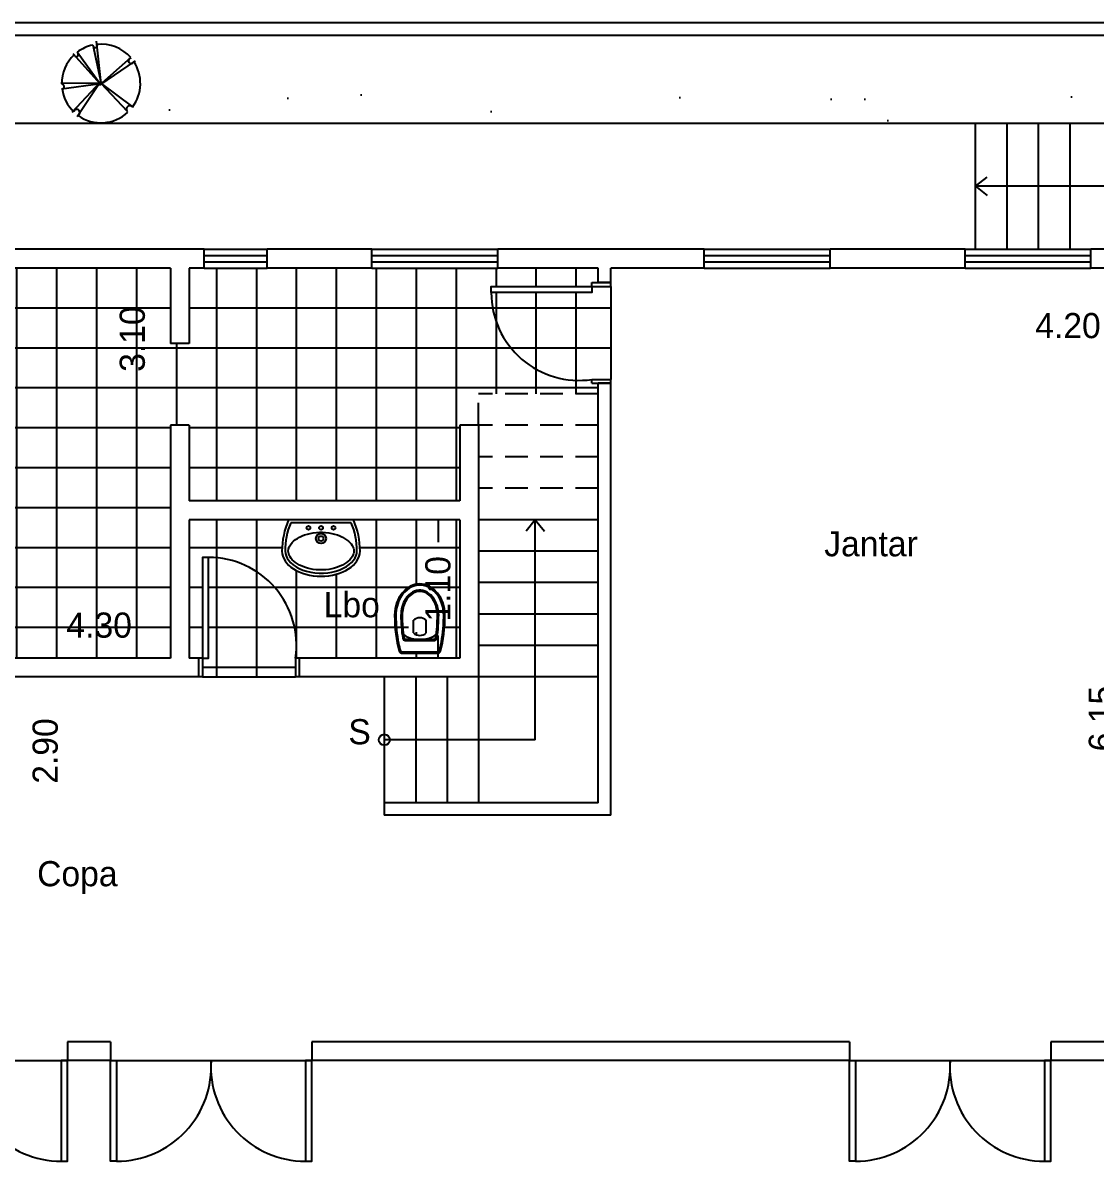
# Model space of a CAD drawing. Extents: x 2 to 41.9, y 0.3 to 42.9.
# Drawn here: x 10.93 to 19.46, y 12.71 to 21.76 of the extents above; entities that cross this region are included whole.
import ezdxf

# ---------------------------------------------------------------- set-up
doc = ezdxf.new("R2010")
doc.units = 0
doc.header["$MEASUREMENT"] = 0
doc.linetypes.add('ACAD_ISO02W100', pattern=[15, 12, -3])
doc.layers.get('0').update_dxf_attribs({"linetype": 'CONTINUOUS'})
doc.layers.get('DEFPOINTS').update_dxf_attribs({"linetype": 'CONTINUOUS'})
for name, color, linetype in [('ARV', 3, 'CONTINUOUS'), ('BLOCO', 5, 'CONTINUOUS'), ('BLOCOS', 5, 'CONTINUOUS'), ('CINZA', 8, 'CONTINUOUS'), ('HACHURA', 1, 'CONTINUOUS'), ('JARDIM', 3, 'CONTINUOUS'), ('PAREDE', 7, 'CONTINUOUS'), ('PONTILHADO', 8, 'ACAD_ISO02W100')]:
    doc.layers.add(name, color=color, linetype=linetype)
doc.styles.add('PADRÃO', font='', dxfattribs={"height": 0.2})
doc.styles.get('PADRÃO').set_extended_font_data('AvantGarde Bk BT')
doc.dimstyles.new('PADRÃOS', dxfattribs={"dimtxt": 0.15, "dimasz": 0.1, "dimexe": 1.25, "dimexo": 0.625, "dimgap": 0.1, "dimtad": 0, "dimjust": 1, "dimzin": 1, "dimdsep": 46, "dimtxsty": 'PADRÃO', "dimcen": 2.5, "dimse1": 1, "dimse2": 1, "dimsd1": 1, "dimsd2": 1, "dimclrt": 1, "dimadec": 0, "dimazin": 0, "dimtfac": 1, "dimtdec": 4, "dimtmove": 0, "dimatfit": 3, "dimfxl": 1, "dimtolj": 1, "dimtzin": 0, "dimarcsym": 0})

# ---------------------------------------------------------------- blocks, each defined once
blk = doc.blocks.new('SETA')
at = {"layer": 'PAREDE', "ltscale": 0.015}
for q in [(-0.07329951123824685, -0.09103539160554419), (0.07329951123824685, -0.09103539160554419)]:
    blk.add_line((0, 0), q, dxfattribs=at)
blk = doc.blocks.new('BOLA')
at = {"layer": 'PAREDE', "ltscale": 0.015}
blk.add_circle((0, 0), 0.04372254359887506, dxfattribs=at)
blk = doc.blocks.new('P80D15')
at = {"layer": 'BLOCO', "ltscale": 0.015}
for p, q in [((0, 0.1500000000000057), (0, 0)), ((0, 0.1500000000000341), (0.03000000000000114, 0.1500000000000341)), ((0.03000000000000114, 0.1500000000000057), (0.03000000000000114, 0)), ((0.7700000000000102, 0.1500000000000057), (0.7700000000000102, 0)), ((0.7700000000000102, 0.1500000000000057), (0.8000000000000114, 0.1500000000000057)), ((0.8000000000000114, 0.1500000000000057), (0.8000000000000114, 0)), ((0, 2.842170943040401e-14), (0.03000000000000114, 0)), ((0.7699999999999818, 0), (0.8000000000000114, 0))]:
    blk.add_line(p, q, dxfattribs=at)
at = {"layer": 'BLOCO'}
blk.add_lwpolyline([(0.7700000000000102, 0.1500000000000057), (0.7199999999999989, 0.1500000000000057), (0.7199999999999989, 0.950000000000017), (0.7700000000000102, 0.950000000000017)], close=True, dxfattribs=at)
at = {"layer": 'BLOCO', "ltscale": 0.015}
blk.add_arc((0.7199999999999989, 0.2524375000000134), 0.6975625000000036, 89.99999999999959, 188.444460412286, dxfattribs=at)
blk = doc.blocks.new('P80E15')
at = {"layer": 'BLOCO', "ltscale": 0.015}
for p, q in [((0.03000000000000114, 0.1500000000000057), (0, 0.1500000000000057)), ((0, 0.1500000000000057), (0, 0)), ((0.03000000000000114, 0.1500000000000057), (0.03000000000000114, 0)), ((0.8000000000000114, 0.1500000000000341), (0.7700000000000102, 0.1500000000000341)), ((0.7700000000000102, 0.1500000000000057), (0.7700000000000102, 0)), ((0.8000000000000114, 0.1500000000000057), (0.8000000000000114, 0)), ((0.03000000000000114, 2.842170943040401e-14), (0, 0)), ((0.8000000000000114, 2.842170943040401e-14), (0.7700000000000102, 5.684341886080801e-14))]:
    blk.add_line(p, q, dxfattribs=at)
at = {"layer": 'BLOCO'}
blk.add_lwpolyline([(0.03000000000000114, 0.1500000000000057), (0.0800000000000125, 0.1500000000000057), (0.0800000000000125, 0.950000000000017), (0.03000000000000114, 0.950000000000017)], close=True, dxfattribs=at)
at = {"layer": 'BLOCO', "ltscale": 0.015}
blk.add_arc((0.0800000000000125, 0.2524375000000134), 0.6975625000000036, 351.555539587714, 90.00000000000041, dxfattribs=at)
blk = doc.blocks.new('VASOSAN')
at = {"layer": 'BLOCOS'}
for p, q in [((-0.04999870165021036, 0.1999637913173729), (-0.04999870165021036, 0.300036208682684)), ((0.05000129834978395, 0.2000000000000171), (0.05000129834978395, 0.3000000000000398)), ((-0.1156907586723577, 0.1400000000000148), (0.1156608751354042, 0.1400000000000148)), ((-0.1156899891503542, 0.1500000000000057), (0.1156563640565906, 0.1500000000000057)), ((-0.1449592708755176, 0.04000000000002046), (0.1449618675667352, 0.04000000000002046)), ((-0.144958964094414, 0.05000000000001137), (0.144958964094414, 0.05000000000001137))]:
    blk.add_line(p, q, dxfattribs=at)
for centre, radius, start, end in [((-1.681254687468936e-05, 0.2500000000000284), 0.07072348561596478, 44.98962509969003, 134.9688828081831), ((-1.681254687468936e-05, 0.2500000000000284), 0.07072348561596478, 225.0311171918169, 315.01037490031), ((-0.1156907586724003, 0.1599999999999966), 0.02, 189.3867869031125, 270.0000000001221), ((-0.1156899891503826, 0.1599999999999113), 0.01, 189.3843767903272, 270.0000000002443), ((0.1156563640566048, 0.1599999999999397), 0.01, 269.9999999999185, 350.5758748885445), ((0.1156608751354185, 0.1600000000000534), 0.02, 269.9999999999593, 350.5771305827586), ((-0.1449592708755176, 0.06000000000784667), 0.02, 195.5363314444965, 269.9999999879495), ((-0.1449589640944282, 0.0600000000000307), 0.01, 195.5346797106506, 270), ((0.1449589640941156, 0.06000000000059913), 0.01, 270.0000000017912, 344.483103753554), ((0.1449618675666784, 0.06000000000008754), 0.02, 270.0000000001221, 344.463668535786)]:
    blk.add_arc(centre, radius, start, end, dxfattribs=at)
for centre, major_axis, ratio, start_param, end_param in [((1.298349786793551e-06, 0.3400000000000034), (0, 0.25), 0.8000000000000114, 4.71238898038469, 7.853981633974483), ((1.298349786793551e-06, 0.3400000000000034), (0, 0.5), 0.4000000000000057, 1.570796326794897, 2.178171401941273), ((1.298349786793551e-06, 0.3400000000000034), (0, 0.5), 0.4000000000000057, 4.10501390519934, 4.71238898038469), ((3.162615456631102e-06, 0.2000000000000171), (-0.1315416254084454, 0), 0.380107846735427, 0, 3.141592653589793)]:
    blk.add_ellipse(centre, major_axis=major_axis, ratio=ratio, start_param=start_param, end_param=end_param, dxfattribs=at)
for points, knots in [([(0.1900012983497845, 0.3400000000000034), (0.1900012983497845, 0.3848761319792686), (0.1797393390216371, 0.4296688513161939), (0.1275724019719462, 0.5345347987748141), (0.06728061332151469, 0.5774883381547511), (-0.05557463358574921, 0.5822833263597715), (-0.1176873313140447, 0.5442092108278018), (-0.1772271428546759, 0.4396819034496957), (-0.1899987016502109, 0.3899119131999385), (-0.1899987016502109, 0.3400000000000034)], [4.71238898038469, 4.71238898038469, 4.71238898038469, 4.71238898038469, 5.268704666077937, 5.268704666077937, 6.251971787216637, 6.251971787216637, 7.235238908355337, 7.235238908355337, 7.853981633974483, 7.853981633974483, 7.853981633974483, 7.853981633974483]), ([(0.1500012983497925, 0.3400000000000034), (0.1500012983497925, 0.3788440209133057), (0.1410350669412708, 0.4175642631073231), (0.09785548235792874, 0.5046356523495774), (0.05186252916044509, 0.5365242863162791), (-0.035906470330346, 0.5428969122828846), (-0.08268716521656927, 0.5186239494114204), (-0.136675398657502, 0.4336095243094746), (-0.1499987016502189, 0.3869668551708401), (-0.1499987016502189, 0.3400000000000034)], [4.71238898038469, 4.71238898038469, 4.71238898038469, 4.71238898038469, 5.267303564860582, 5.267303564860582, 6.225165062483076, 6.225165062483076, 7.18302656010557, 7.18302656010557, 7.853981633974483, 7.853981633974483, 7.853981633974483, 7.853981633974483]), ([(0.1400012983497874, 0.3400000000000034), (0.1400012983497874, 0.3772837390730786), (0.1313244408788421, 0.4146147677288923), (0.08614040026922964, 0.5057958350239744), (0.03502463044166859, 0.5349710805647021), (-0.04931088296146413, 0.5246485128546965), (-0.08846614740087944, 0.4978919085569657), (-0.1301770436703151, 0.4186244413023701), (-0.139998701650228, 0.3793231752999873), (-0.139998701650228, 0.3400000000000034)], [4.71238898038469, 4.71238898038469, 4.71238898038469, 4.71238898038469, 5.266984672173268, 5.266984672173268, 6.376176055750425, 6.376176055750425, 7.268653195712185, 7.268653195712185, 7.853981633974483, 7.853981633974483, 7.853981633974483, 7.853981633974483]), ([(-0.1899987016502109, 0.3400000000000034), (-0.1899987016502109, 0.2628456380244302), (-0.1826597402104682, 0.1857481592563204), (-0.1646350625580055, 0.0962993025843275), (-0.1598779088782436, 0.07633152029333701), (-0.1545936493339752, 0.05732178411361133)], [1.570796326794897, 1.570796326794897, 1.570796326794897, 1.570796326794897, 2.037455774227855, 2.037455774227855, 2.178171373096618, 2.178171373096618, 2.178171373096618, 2.178171373096618]), ([(0.1255213970934932, 0.158362586435743), (0.1304959230626253, 0.1883329397418549), (0.1342856674288981, 0.2197754344096836), (0.1388984311594896, 0.280892952358073), (0.1400012983497874, 0.3104504303007616), (0.1400012983497874, 0.3400000000000034)], [4.319424209334854, 4.319424209334854, 4.319424209334854, 4.319424209334854, 4.526146784234752, 4.526146784234752, 4.71238898038469, 4.71238898038469, 4.71238898038469, 4.71238898038469]), ([(0.1353910129756457, 0.1567256052765629), (0.1406375926198677, 0.1883393074453181), (0.1445703338030171, 0.2215366219332111), (0.1489940345178695, 0.2833246268364178), (0.1500012983497925, 0.3116621455754114), (0.1500012983497925, 0.3400000000000034)], [4.319414935773391, 4.319414935773391, 4.319414935773391, 4.319414935773391, 4.53527739023095, 4.53527739023095, 4.71238898038469, 4.71238898038469, 4.71238898038469, 4.71238898038469]), ([(0.1545944801337669, 0.0573247746568768), (0.1714080019636555, 0.1178830224408784), (0.1827947395838834, 0.188231392050767), (0.1891612343353728, 0.2873542333339003), (0.1900012983497845, 0.3136769834079587), (0.1900012983497845, 0.3400000000000034)], [4.105016649121983, 4.105016649121983, 4.105016649121983, 4.105016649121983, 4.553177186481221, 4.553177186481221, 4.71238898038469, 4.71238898038469, 4.71238898038469, 4.71238898038469])]:
    blk.add_open_spline(points, degree=3, knots=knots, dxfattribs=at)
for points in [[(-0.1499987016502189, 0.3400000000000034), (-0.1499987016502189, 0.2771333061211863), (-0.1449377691834997, 0.2142947379843179), (-0.1354229546785177, 0.1567380311504962)], [(-0.1399987016502138, 0.3400000000000034), (-0.1399987016502138, 0.2776703725988909), (-0.1349701841103865, 0.2153313553609451), (-0.1255561557510418, 0.1583694305881238)]]:
    blk.add_open_spline(points, degree=3, dxfattribs=at)
blk = doc.blocks.new('LAVAT')
at = {"layer": 'BLOCOS'}
for p, q in [((-0.2573623180961135, 0), (0.2573623180960993, 0)), ((-0.2410322495695425, 0.02500000000000568), (0.2410322495695283, 0.02500000000000568))]:
    blk.add_line(p, q, dxfattribs=at)
for centre, radius in [((-2.842170943040401e-14, 0.1500000000000057), 0.04), ((-2.842170943040401e-14, 0.1500000000000057), 0.02), ((-0.09999999999999432, 0.06499999999999773), 0.015), ((0, 0.06499999999999773), 0.015), ((0.09999999999999432, 0.06499999999999773), 0.015)]:
    blk.add_circle(centre, radius, dxfattribs=at)
for centre, radius, start, end in [((0.3099999999999739, 0.25), 0.6200000000000045, 180, 203.779994731564), ((0.3099999999999739, 0.25), 0.5951987399818819, 180.0000000000055, 202.2113997706397), ((-0.3099999999999739, 0.25), 0.5951987399818819, 337.7886002293573, 359.9999999999946), ((-0.3099999999999739, 0.25), 0.6200000000000045, 336.2200052684331, 7.016477563892661e-15)]:
    blk.add_arc(centre, radius, start, end, dxfattribs=at)
blk.add_ellipse((-2.842170943040401e-14, 0.25), major_axis=(0.3100000000000023, 0), ratio=0.645161290322576, start_param=0, end_param=3.141592653589793, dxfattribs=at)
for points, knots in [([(0.2849999999999824, 0.2500000000000284), (0.2849999999999682, 0.300317964642403), (0.2452497040517159, 0.3541887687748044), (0.1008916727811169, 0.4227595909021034), (3.167234224576987e-05, 0.4339558931305021), (-0.1743068501371283, 0.3989778962069579), (-0.2442601782461509, 0.3532994974840165), (-0.2803506487652356, 0.2860131679577762), (-0.2851229441039038, 0.2679846562883483), (-0.285198739981908, 0.2499999999999716)], [0, 0, 0, 0, 0.9361481793933827, 0.9361481793933827, 1.872296358786765, 1.872296358786765, 2.808444538180148, 2.808444538180148, 3.13938546545754, 3.13938546545754, 3.13938546545754, 3.13938546545754]), ([(0.2599999999999625, 0.2500000000000284), (0.2599999999999625, 0.2784978981889878), (0.242078010852012, 0.3126567214920613), (0.1643569005752425, 0.3704649949829673), (0.1030052039381815, 0.3920693254798095), (-0.02877373062847255, 0.4037223597623836), (-0.0976825814684048, 0.3936467971219031), (-0.2034406750199054, 0.3477822861136133), (-0.2396263539294523, 0.3143366745038918), (-0.2661732608932681, 0.2526194074667387), (-0.2627272874450739, 0.2240541362115209), (-0.2158391141528142, 0.162032776211305), (-0.168127663237712, 0.1314918993692231), (-0.04805875393354597, 0.09792981637818343), (0.02266607553652022, 0.095757041570522), (0.1477154277714732, 0.1225128520000851), (0.2007272141554637, 0.1503951910720218), (0.2508407150234859, 0.2045307616155014), (0.2599999999999767, 0.2286312563089723), (0.2599999999999625, 0.2500000000000284)], [0, 0, 0, 0, 0.718091798041799, 0.718091798041799, 1.436183596083598, 1.436183596083598, 2.154275394125397, 2.154275394125397, 2.872367192167196, 2.872367192167196, 3.590458990208995, 3.590458990208995, 4.308550788250794, 4.308550788250794, 5.026642586292593, 5.026642586292593, 5.744734384334392, 5.744734384334392, 6.283185307179586, 6.283185307179586, 6.283185307179586, 6.283185307179586])]:
    blk.add_open_spline(points, degree=3, knots=knots, dxfattribs=at)
blk = doc.blocks.new('*D60')
at = {"layer": 'DEFPOINTS', "color": 0, "linetype": 'ByBlock', "ltscale": 0.015}
for p in [(147.7316954484668, 126.3809828202428), (147.7316954484668, 126.1204876549034), (152.0316954484668, 126.1204876549034)]:
    blk.add_point(p, dxfattribs=at)
at = {"color": 1, "linetype": 'ByBlock', "ltscale": 0.015, "insert": (151.4655553385767, 126.3809828202428), "char_height": 0.2, "attachment_point": 5, "style": 'PADRÃO'}
blk.add_mtext('\\A1;4.30', dxfattribs=at)
blk = doc.blocks.new('*D61')
at = {"layer": 'DEFPOINTS', "color": 0, "linetype": 'ByBlock', "ltscale": 0.015}
for p in [(152.0316954484668, 129.2204876549034), (151.7302719968864, 126.1204876549034), (152.0316954484668, 126.1204876549034)]:
    blk.add_point(p, dxfattribs=at)
at = {"color": 1, "linetype": 'ByBlock', "ltscale": 0.015, "insert": (151.7302719968864, 128.6557898527056), "char_height": 0.2, "attachment_point": 5, "rotation": 90, "style": 'PADRÃO'}
blk.add_mtext('\\A1;3.10', dxfattribs=at)
blk = doc.blocks.new('*D62')
at = {"color": 0, "linetype": 'ByBlock', "ltscale": 0.015}
for p, q in [((154.1590744443587, 127.2204876549034), (154.1590744443587, 127.041710182376)), ((154.1590744443587, 126.1204876549034), (154.1590744443587, 126.2992651274309))]:
    blk.add_line(p, q, dxfattribs=at)
at = {"layer": 'DEFPOINTS', "color": 0, "linetype": 'ByBlock', "ltscale": 0.015}
for p in [(154.3316954484668, 127.2204876549034), (154.1590744443587, 126.1204876549034), (154.3316954484668, 126.1204876549034)]:
    blk.add_point(p, dxfattribs=at)
at = {"color": 1, "linetype": 'ByBlock', "ltscale": 0.015, "insert": (154.1590744443587, 126.6704876549034), "char_height": 0.2, "attachment_point": 5, "rotation": 90, "style": 'PADRÃO'}
blk.add_mtext('\\A1;1.10', dxfattribs=at)
blk = doc.blocks.new('*D63')
at = {"layer": 'DEFPOINTS', "color": 0, "linetype": 'ByBlock', "ltscale": 0.015}
for p in [(155.5316954484668, 129.2204876549034), (159.7316954484669, 129.2204876549035), (155.5316954484668, 128.7618724869289)]:
    blk.add_point(p, dxfattribs=at)
at = {"color": 1, "linetype": 'ByBlock', "ltscale": 0.015, "insert": (159.1655553385768, 128.7618724869289), "char_height": 0.2, "attachment_point": 5, "style": 'PADRÃO'}
blk.add_mtext('\\A1;4.20', dxfattribs=at)
blk = doc.blocks.new('*D64')
at = {"layer": 'DEFPOINTS', "color": 0, "linetype": 'ByBlock', "ltscale": 0.015}
for p in [(159.7316954484669, 129.2204876549035), (159.4316420186469, 123.0704876549034), (159.7316954484669, 123.0704876549034)]:
    blk.add_point(p, dxfattribs=at)
at = {"color": 1, "linetype": 'ByBlock', "ltscale": 0.015, "insert": (159.4316420186469, 125.6394299885239), "char_height": 0.2, "attachment_point": 5, "rotation": 90, "style": 'PADRÃO'}
blk.add_mtext('\\A1;6.15', dxfattribs=at)
blk = doc.blocks.new('*D65')
at = {"layer": 'DEFPOINTS', "color": 0, "linetype": 'ByBlock', "ltscale": 0.015}
for p in [(152.255845599268, 125.9704876549034), (151.0379196271654, 123.0704876549034), (153.1548252198167, 123.0704876549034)]:
    blk.add_point(p, dxfattribs=at)
at = {"color": 1, "linetype": 'ByBlock', "ltscale": 0.015, "insert": (151.0379196271654, 125.3814079845738), "char_height": 0.2, "attachment_point": 5, "rotation": 90, "style": 'PADRÃO'}
blk.add_mtext('\\A1;2.90', dxfattribs=at)
blk = doc.blocks.new('*D66')
at = {"layer": 'DEFPOINTS', "color": 0, "linetype": 'ByBlock', "ltscale": 0.015}
for p in [(144.6316954484668, 125.9704876549034), (153.7316954484668, 125.9704876549034), (153.7316954484668, 125.7123307411296)]:
    blk.add_point(p, dxfattribs=at)
at = {"color": 1, "linetype": 'ByBlock', "ltscale": 0.015, "insert": (145.1981102836316, 125.7123307411296), "char_height": 0.2, "attachment_point": 5, "style": 'PADRÃO'}
blk.add_mtext('\\A1;9.10', dxfattribs=at)
blk = doc.blocks.new('A_03')
at = {"layer": 'ARV'}
for p, q in [((-0.032337625504681, 0.05443275957492233), (-0.1019798469358193, 0.7261946558607519)), ((-0.4134786009408344, 0.5556120048580055), (-0.03968009613487311, 0.04386405184976638)), ((-0.1642795977368223, 0.6668615598597967), (-0.032337625504681, 0.05443275957492233)), ((-0.03968009613487311, 0.04386405184976638), (-0.4757783517417806, 0.5259454568575279)), ((-0.05748002493510285, 0.02903077784952757), (0.4409179814728645, 0.4666123608565726)), ((0.5121176966740109, 0.4146959018557368), (-0.05748002493510285, 0.02903077784952757)), ((-0.03968009613487311, 0.05128068884988579), (-0.6715775685449898, 0.0586973258500052)), ((-0.6626776041447897, -0.0303023181514277), (-0.03968009613487311, 0.05128068884988579)), ((-0.493578280542124, -0.4011341681573413), (-0.03968009613487311, 0.08094723685036342)), ((-0.03968009613487311, 0.08094723685036342), (-0.4134786009408344, -0.4753005381585353)), ((-0.032337625504681, 0.05443275957492233), (0.4676178746732944, -0.3195511611560278)), ((0.3875181950720048, -0.3937175311572219), (-0.032337625504681, 0.05443275957492233))]:
    blk.add_line(p, q, dxfattribs=at)
for centre, radius, start, end in [((-0.032337625504681, 0.05443275957492233), 0.625, 102.1580021321499, 127.2525657253544), ((-0.1274007985194316, 0.6640590258750763), 0.0369851325325624, 175.6542691674021, 19.69378780220451), ((-0.032337625504681, 0.05443275957492233), 0.625, 41.05407258653979, 95.53111248444131), ((-0.032337625504681, 0.05443275957492233), 0.625, 133.2426416252084, 180.9743240911506), ((-0.4268285475410494, 0.5158291639893946), 0.03342961899939723, 201.2820980855948, 48.27356464714219), ((0.4457326779623259, 0.4136262157234682), 0.04269394024099429, 89.20944815037899, 344.6285751873363), ((-0.032337625504681, 0.05443275957492233), 0.625, 323.20224696077, 33.82113850428491), ((-0.655096152989131, 0.006088647395870339), 0.03779840815212959, 285.684587972767, 88.0009588524843), ((-0.032337625504681, 0.05443275957492233), 0.625, 187.8759657920728, 225.8833292057394), ((-0.4191915611808099, -0.4078929817018206), 0.04974913855978236, 310.6567489998404, 163.4448207669662), ((0.4262195554180721, -0.3551779883457584), 0.05461768626331568, 40.71483655850493, 224.8799671179474), ((-0.032337625504681, 0.05443275957492233), 0.625, 234.6714608478307, 313.1329856187737)]:
    blk.add_arc(centre, radius, start, end, dxfattribs=at)

msp = doc.modelspace()

# ---------------------------------------------------------------- hatches: boundary and pattern name
at = {"layer": 'HACHURA', "ltscale": 0.015}
h = msp.add_hatch(dxfattribs=at)
h.set_pattern_fill('NET', color=256, scale=0.1, style=0)
h.set_pattern_definition([(0, (-139.9308743509847, -109.4060004101568), (0, 0.3175), []), (90, (-139.9308743509847, -109.4060004101568), (-0.3175, 1.944062586693024e-17), [])])
h.paths.add_polyline_path([(6.374912904722493, 19.81448724474652), (6.374912904722493, 19.96448724474655), (5.634912904722484, 19.96448724474655), (5.634912904722484, 19.81448724474657), (5.684912904722466, 19.81448724474657), (5.684912904722495, 19.01448724474656, 0.4580704259902146)])
h.paths.add_polyline_path([(7.800821097482071, 18.69759181696131), (7.650821097482037, 18.69759181696131), (7.650821097482094, 18.72759181696128), (7.650821097482122, 19.81448724474657), (7.200630941917296, 19.81448724474657), (6.700630941917268, 19.81448724474652), (6.404912904722494, 19.81448724474657), (6.374912904722493, 19.81448724474652, -0.4580704259902146), (5.684912904722495, 19.01448724474656), (5.634912904722484, 19.01448724474656), (5.634912904722484, 19.81448724474657), (5.604912904722482, 19.81448724474657), (5.347323157590239, 19.81448724474657), (4.847323157590239, 19.81448724474652), (4.700821097482105, 19.81448724474652), (4.700821097482105, 19.72185324889685), (4.700821097482105, 18.92185324889684), (4.700821097482077, 16.71448724474649), (5.993304262088543, 16.71448724474649), (5.993304262088543, 17.31448724474652), (6.593304262088509, 17.31448724474652), (6.593304262088509, 16.71448724474652), (7.650821097482122, 16.71448724474655), (7.650821097482066, 17.9275918169613), (7.650821097482066, 17.9575918169613), (7.800821097482071, 17.9575918169613), (7.800821097482043, 18.00759181696131), (8.600821097482083, 18.00759181696131, 0.458070425990229)])
h.paths.add_polyline_path([(6.716768810952573, 17.36448724474653), (7.316768810952567, 17.36448724474653), (7.316768810952567, 16.7644872447465), (6.716768810952516, 16.7644872447465)], flags=16)
h.paths.add_polyline_path([(12.10082109748211, 18.5644872447466), (12.25082109748215, 18.56448724474663), (12.25082109748212, 17.96448724474658), (14.40082109748209, 17.96448724474655), (14.40082109748209, 18.56448724474657), (14.55082109748207, 18.56448724474657), (14.55082109748207, 18.81448724474657), (15.50082109748209, 18.81448724474657), (15.50082109748209, 18.89923696256309), (15.45082109748216, 18.89923696256309), (15.45082109748216, 18.92923696256307, -0.4580704259902388), (14.65082109748209, 19.61923696256306), (14.65082109748209, 19.66923696256302), (15.45082109748213, 19.66923696256308), (15.45082109748208, 19.69923696256305), (15.50082109748206, 19.69923696256311), (15.50082109748206, 19.81448724474657), (14.70256035604007, 19.81448724474657), (13.70256035604007, 19.81448724474657), (12.86940965451822, 19.81448724474657), (12.36940965451819, 19.81448724474657), (12.25082109748212, 19.81448724474657), (12.25082109748212, 19.21448724474655), (12.10082109748211, 19.21448724474655), (12.10082109748214, 19.81448724474652), (10.68978307597459, 19.81448724474652), (10.67957733419991, 19.81448724474657), (10.67957733419991, 19.16448724474654), (9.479577334199917, 19.16448724474654), (9.479577334199917, 19.81448724474652), (9.45142433351748, 19.81448724474652), (8.95142433351748, 19.81448724474652), (7.8008210974821, 19.81448724474652), (7.8008210974821, 18.72759181696128), (7.8008210974821, 18.69759181696131, -0.4580704259902146), (8.600821097482083, 18.00759181696131), (8.600821097482054, 17.95759181696127), (7.800821097482071, 17.9575918169613), (7.800821097482071, 17.92759181696127), (7.8008210974821, 16.71448724474652), (9.507788510786725, 16.71448724474655), (9.537788510786726, 16.71448724474661, -0.4580704259902146), (10.22778851078672, 17.51448724474656), (10.27778851078671, 17.51448724474656), (10.27778851078676, 16.71448724474658), (10.30778851078674, 16.71448724474655), (12.10082109748211, 16.71448724474661)])
h.paths.add_polyline_path([(8.848811610954897, 19.11448724474653), (8.248811610954874, 19.11448724474653), (8.248811610954874, 19.7644872447465), (8.848811610954925, 19.7644872447465)], flags=16)
h.paths.add_polyline_path([(15.60082109748208, 19.66923696256313), (15.45082109748211, 19.66923696256313), (15.45082109748213, 19.61923696256306), (14.65082109748209, 19.61923696256301, 0.4580704259902305), (15.45082109748222, 18.92923696256307), (15.60082109748217, 18.92923696256312)])
h.paths.add_polyline_path([(12.40497124828332, 17.51448724474662), (12.40497124828329, 16.71448724474658), (12.35497124828331, 16.71448724474661), (12.35497124828333, 16.56448724474657), (13.09497124828334, 16.56448724474657), (13.09497124828331, 16.71448724474661, 0.458070425990229)])
edge = h.paths.add_edge_path(flags=17)
edge.add_line((14.40082109748209, 17.81448724474657), (13.55536944725569, 17.81448724474657))
edge.add_arc((12.98800712915551, 17.56448724474657), 0.6199999999999966, 1.4381384971784428e-11, 23.77999473141182, ccw=False)
edge.add_ellipse((13.29800712915548, 17.56448724474657), major_axis=(-0.3100000000000023, 3.796279696849398e-17), ratio=0.645161290322576, start_angle=0, end_angle=180, ccw=False)
edge.add_arc((13.60800712915542, 17.56448724474657), 0.6200000000000028, 156.2200052685882, 179.9999999999619, ccw=False)
edge.add_line((13.04064481105524, 17.81448724474657), (12.25082109748215, 17.81448724474657))
edge.add_line((12.25082109748215, 17.81448724474657), (12.25082109748215, 16.71448724474661))
edge.add_line((12.25082109748215, 16.71448724474661), (12.3249712482833, 16.71448724474661))
edge.add_line((12.3249712482833, 16.71448724474661), (12.35497124828331, 16.71448724474661))
edge.add_line((12.35497124828331, 16.71448724474661), (12.35497124828328, 17.51448724474659))
edge.add_line((12.35497124828328, 17.51448724474656), (12.40497124828292, 17.51448724474659))
edge.add_arc((12.40497124828332, 16.81692474474661), 0.6975624999999995, -8.444460412283718, 90.00000000003268, ccw=False)
edge.add_line((13.09497124828331, 16.71448724474661), (13.12497124828332, 16.71448724474661))
edge.add_line((13.12497124828332, 16.71448724474661), (14.40082109748209, 16.71448724474661))
edge.add_line((14.40082109748209, 16.71448724474661), (14.40082109748209, 17.81448724474657))
edge = h.paths.add_edge_path(flags=16)
edge.add_ellipse((14.08332921136844, 17.05448724474658), major_axis=(0, 0.25), ratio=0.8000000000000114, start_angle=270, end_angle=450, ccw=False)
edge.add_ellipse((14.08332921136844, 17.05448724474658), major_axis=(0, 0.5), ratio=0.4000000000000057, start_angle=235.1999716104384, end_angle=270, ccw=False)
edge.add_arc((14.22828978058533, 16.77448724474661), 0.02000000000001551, 270, 348.1772623963991, ccw=False)
edge.add_line((14.22828978058533, 16.75448724474663), (13.93836864214313, 16.75448724474663))
edge.add_arc((13.93836864214535, 16.77448724474661), 0.01999999999999262, 191.8227371131737, 269.99999999364906, ccw=False)
edge.add_ellipse((14.08332921136844, 17.05448724474658), major_axis=(0, 0.5), ratio=0.4000000000000057, start_angle=90, end_angle=124.80002838732861, ccw=False)
h.paths.add_polyline_path([(13.96763792386827, 16.86448724474658), (14.19898427707523, 16.86448724474658, 0.3228186434688107), (14.20847106237093, 16.87132482403555, 0.03110254175433911), (14.20879008383218, 16.87252608339529, -0.3575107650301879), (14.19898427707523, 16.86448724474658), (13.96763792386827, 16.86448724474658, -0.4142135623733772), (13.95763792386828, 16.87448724474658, 0.4142135623733772)], flags=0)
h.paths.add_polyline_path([(4.950821097482105, 19.74546001507949), (5.629255163416161, 19.74546001507949), (5.629255163416161, 19.43721825683772), (4.950821097482105, 19.43721825683772)], flags=24)
h.paths.add_polyline_path([(7.238717506545498, 16.96448724474661), (7.238717506545498, 17.5938828491422), (7.546959264787262, 17.5938828491422), (7.546959264787262, 16.96448724474661)], flags=24)
h.paths.add_polyline_path([(5.598126245105703, 17.87899415173715), (6.740090530819998, 17.87899415173715), (6.740090530819998, 18.18496942646243), (5.598126245105703, 18.18496942646243)], flags=24)
h.paths.add_polyline_path([(11.21854087770191, 17.12910328920688), (11.85082109748214, 17.12910328920688), (11.85082109748214, 16.82086153096512), (11.21854087770191, 16.82086153096512)], flags=24)
h.paths.add_polyline_path([(11.64527676678085, 18.93509164035092), (11.64527676678085, 19.56448724474652), (11.95351852502262, 19.56448724474652), (11.95351852502262, 18.93509164035092)], flags=24)
h.paths.add_polyline_path([(9.479346541869631, 18.35918360262335), (10.59747841000149, 18.35918360262335), (10.59747841000149, 18.67154623998599), (9.479346541869631, 18.67154623998599)], flags=24)
h.paths.add_polyline_path([(14.07407921425312, 16.94326471727405), (14.07407921425312, 17.5857097722191), (14.38232097249488, 17.5857097722191), (14.38232097249488, 16.94326471727405)], flags=24)
h.paths.add_polyline_path([(13.25154669584532, 16.98325483364425), (13.82661537716402, 16.98325483364425), (13.82661537716402, 17.28964219628162), (13.25154669584532, 17.28964219628162)], flags=24)
at = {"layer": 'JARDIM', "ltscale": 0.015}
h = msp.add_hatch(dxfattribs=at)
h.set_pattern_fill('AR-SAND', color=256, style=0)
h.set_pattern_definition([(37.50000000000001, (-139.9308743509847, -109.4060004101568), (-0.06299335810960816, 1.926823769013159), [0, -1.52, 0, -1.7, 0, -1.625]), (7.499999999999999, (-139.9308743509847, -109.4060004101568), (1.769776705267727, 2.82214606522974), [0, -0.82, 0, -1.37, 0, -0.525]), (327.5, (-141.1608743509847, -109.4060004101568), (3.114141861751495, 0.005659053536964498), [0, -0.5, 0, -1.8, 0, -2.35]), (317.5, (-141.1608743509847, -109.4060004101568), (3.006126604572293, 0.8776755649342491), [0, -0.25, 0, -1.18, 0, -1.35])])
h.paths.add_polyline_path([(20.00082109748213, 20.96448724474649), (20.00082109748212, 21.6644872447466), (6.343775472387733, 21.6644872447466), (6.343775472387732, 20.9644872447466)])
h.paths.add_polyline_path([(11.38129398875759, 21.04984255765371), (11.36699570989997, 21.02856535697273, 0.0002300770649135916), (11.36722899967737, 21.02839716802931, 0.2776216076969699)], flags=16)
h.paths.add_polyline_path([(11.24015354309798, 21.24031940357604), (11.23380941124325, 21.23948862440459, 0.08722999500864083), (11.24033502090654, 21.23899157407311, -0.001072140143957172)], flags=16)
h.paths.add_polyline_path([(11.54986518000033, 21.28197215819404), (11.54826297228119, 21.29742689346145), (11.54685725641186, 21.29593389458063)], flags=0)
h.paths.add_polyline_path([(11.800057075843, 21.09472829246101, 0.003026774066196796), (11.7998429300892, 21.09498019782864), (11.79038624420068, 21.10205412433701, 0.8075926180583605), (11.7586546940311, 21.05911212665703), (11.75979309028919, 21.05789701282741, -0.01524647078749513), (11.75865469403113, 21.059112126657), (11.55226661472871, 21.2794088885692), (11.53729398028512, 21.26927116733134), (11.54599362394312, 21.27690924732869), (11.54280334282933, 21.28043591862795), (11.23737189513142, 21.28402079477464, -0.2055917600547256), (11.33612818286663, 21.50994747715701, 0.02072236716772248), (11.33641019594115, 21.50859160821528), (11.34694186621465, 21.49694945570205, 1.013556998819818), (11.35787218378256, 21.52853845638446, -0.1126608008175384), (11.48385192934835, 21.58742019098908, 1.209450783903908), (11.51974447571278, 21.59301716003979, -0.2470778442524056), (11.78919486217566, 21.48291382443042, 1.028456127407117), (11.78980330484292, 21.4402410225007), (11.80836800534682, 21.45281087180022, 0.03863615137708955), (11.8094836721778, 21.45591033261097, -0.3183349150126075)], flags=16)
h.paths.add_polyline_path([(31.33948363263181, 18.03418911278793), (32.25837798326398, 17.05321010455341), (33.51373509787167, 16.987004211033), (33.63366084411259, 19.26096549699795), (31.3394836326318, 19.26096549699795)])
h.paths.add_polyline_path([(32.61115855040285, 18.28274496767704), (32.60795413496457, 18.3136544382119), (32.60514270322592, 18.31066844045026)], flags=0)
h.paths.add_polyline_path([(32.27401616791737, 17.81848576659641), (32.24541961020214, 17.77593136523446, 0.0002300770649124387), (32.24588618975694, 17.77559498734762, 0.2776216076969599)], flags=16)
h.paths.add_polyline_path([(31.98617198066476, 18.28684224083828), (32.59703487606085, 18.2796724885449), (32.20531192283149, 18.71269956269311, -0.2494117660143192), (32.1842485822845, 18.73598386771956), (32.18266345954498, 18.73773612925135, 0.2050076759110575)], flags=16)
h.paths.add_polyline_path([(32.59887165510591, 18.27894541276949), (32.23275614393799, 18.7801749816304, -0.109807565898359), (32.47913204909891, 18.89364103326716, 1.209450783903949), (32.55091714182775, 18.90483497136857, -0.2470778442524043), (33.08981791475352, 18.68462830014984, 1.028456127406794), (33.09103480008802, 18.5992826962904), (33.12816420109586, 18.62442239488945, 0.03863615137706704), (33.1303955347578, 18.63062131651094, -0.3183349150126019), (33.1115423420882, 17.90825723621102, 0.003026774066184195), (33.1111140505806, 17.90876104694629), (33.09220067880354, 17.92290889996303, 0.807592618058338), (33.02873757846444, 17.83702490460303), (33.03101437098066, 17.83459467694373, -0.0152464707879311), (33.02873757846449, 17.83702490460297), (32.61596141985962, 18.27761842842738), (32.58601615097244, 18.25734298595169), (32.60346243880313, 18.27266041127924), (32.59887165510591, 18.27894541276949), (32.00686767599557, 18.20142108217169, -0.1924511930274333), (31.97904701288871, 18.19777790009817)], flags=16)

# ---------------------------------------------------------------- linework, layer by layer
at = {"layer": 'BLOCO', "ltscale": 0.015}
for p, q in [((12.36940965451819, 19.96448724474661), (12.86940965451819, 19.96448724474661)), ((12.36940965451819, 19.9144872447466), (12.86940965451819, 19.9144872447466)), ((13.70256035604007, 19.96448724474661), (14.70256035604004, 19.96448724474655)), ((13.70256035604007, 19.9144872447466), (14.70256035604004, 19.91448724474654)), ((16.34366683804743, 19.96448724474661), (17.3436668380474, 19.96448724474661)), ((16.34366683804743, 19.9144872447466), (17.3436668380474, 19.9144872447466)), ((18.41745679461278, 19.96448724474661), (19.4174567946128, 19.96448724474661)), ((18.41745679461278, 19.9144872447466), (19.4174567946128, 19.9144872447466)), ((12.36940965451819, 19.86448724474658), (12.86940965451819, 19.86448724474658)), ((13.70256035604007, 19.86448724474658), (14.70256035604004, 19.86448724474653)), ((16.34366683804743, 19.86448724474658), (17.3436668380474, 19.86448724474658)), ((18.41745679461278, 19.86448724474658), (19.4174567946128, 19.86448724474658)), ((12.36940965451819, 19.81448724474657), (12.86940965451819, 19.81448724474657)), ((13.70256035604007, 19.81448724474657), (14.70256035604004, 19.81448724474652)), ((16.34366683804743, 19.81448724474657), (17.3436668380474, 19.81448724474657)), ((18.41745679461278, 19.81448724474657), (19.4174567946128, 19.81448724474657)), ((9.683376176389828, 13.51448724474658), (11.28337617638982, 13.51448724474659)), ((11.62395086883194, 13.51448724474659), (13.22395086883193, 13.5144872447466)), ((17.49719484798837, 13.51448724474652), (19.09719484798836, 13.51448724474653))]:
    msp.add_line(p, q, dxfattribs=at)
at = {"layer": 'BLOCO'}
for points in [[(11.28337617638982, 13.5144872447465), (11.23337617638981, 13.5144872447465), (11.23337617638981, 12.71448724474651), (11.28337617638982, 12.71448724474651)], [(11.62395086883191, 13.51448724474652), (11.67395086883192, 13.51448724474652), (11.67395086883192, 12.71448724474652), (11.62395086883191, 12.71448724474652)], [(13.22395086883193, 13.51448724474652), (13.17395086883192, 13.51448724474652), (13.17395086883192, 12.71448724474652), (13.22395086883193, 12.71448724474652)], [(17.49719484798834, 13.51448724474645), (17.54719484798835, 13.51448724474645), (17.54719484798835, 12.71448724474645), (17.49719484798834, 12.71448724474645)], [(19.09719484798836, 13.51448724474645), (19.04719484798835, 13.51448724474645), (19.04719484798835, 12.71448724474645), (19.09719484798836, 12.71448724474645)]]:
    msp.add_lwpolyline(points, close=True, dxfattribs=at)
at = {"layer": 'BLOCO', "ltscale": 0.015}
for centre, start, end in [((11.23337617638981, 13.46604974474651), 176.304779468006, 270.0000000000002), ((11.67395086883192, 13.46604974474653), 269.9999999999998, 3.695220531993962), ((13.17395086883192, 13.46604974474653), 176.304779468006, 270.0000000000002), ((17.54719484798835, 13.46604974474646), 269.9999999999998, 3.695220531993962), ((19.04719484798835, 13.46604974474646), 176.304779468006, 270.0000000000002)]:
    msp.add_arc(centre, 0.7515625000000057, start, end, dxfattribs=at)
at = {"layer": 'CINZA', "ltscale": 0.015}
for p, q in [((20.00082109748212, 20.96448724474649), (6.343775472387733, 20.96448724474661)), ((18.50082109748215, 19.96448724474661), (18.50082109748215, 20.96448724474655)), ((18.75082109748215, 19.96448724474661), (18.75082109748215, 20.96448724474649)), ((19.00082109748215, 19.96448724474661), (19.00082109748215, 20.96448724474649)), ((19.25082109748215, 19.96448724474661), (19.25082109748215, 20.96448724474649)), ((20.00082109748212, 20.46448724474649), (18.50082109748212, 20.46448724474649))]:
    msp.add_line(p, q, dxfattribs=at)
at = {"layer": 'HACHURA', "ltscale": 0.015}
for p, q in [((15.60082109748211, 19.66923696256308), (15.6008210974822, 18.92923696256312)), ((12.35497124828331, 16.56448724474657), (13.09497124828331, 16.56448724474657))]:
    msp.add_line(p, q, dxfattribs=at)
at = {"layer": 'PAREDE', "ltscale": 0.015}
for p, q in [((20.00082109748212, 21.76448724474662), (2.400821097482094, 21.76448724474662)), ((20.00082109748212, 21.6644872447466), (2.400821097482094, 21.6644872447466)), ((12.36940965451822, 19.96448724474655), (10.68978307597462, 19.96448724474655)), ((12.36940965451822, 19.81448724474657), (12.36940965451822, 19.96448724474661)), ((12.86940965451822, 19.81448724474657), (12.86940965451822, 19.96448724474661)), ((13.70256035604007, 19.96448724474655), (12.86940965451819, 19.96448724474661)), ((13.70256035604007, 19.81448724474657), (13.70256035604007, 19.96448724474661)), ((14.70256035604007, 19.81448724474657), (14.70256035604007, 19.96448724474661)), ((16.34366683804743, 19.96448724474661), (14.70256035604004, 19.96448724474655)), ((16.3436668380474, 19.81448724474657), (16.3436668380474, 19.96448724474655)), ((17.3436668380474, 19.81448724474657), (17.3436668380474, 19.96448724474655)), ((18.41745679461278, 19.96448724474661), (17.3436668380474, 19.96448724474661)), ((18.41745679461278, 19.81448724474657), (18.41745679461278, 19.96448724474661)), ((20.00082109748215, 19.96448724474661), (19.4174567946128, 19.96448724474661)), ((19.41745679461278, 19.81448724474657), (19.41745679461278, 19.96448724474661)), ((12.10082109748211, 19.81448724474652), (10.68978307597459, 19.81448724474652)), ((12.10082109748211, 19.81448724474657), (12.10082109748208, 19.21448724474655)), ((12.10082109748211, 19.81448724474657), (12.10082109748208, 19.21448724474655)), ((12.25082109748212, 19.81448724474657), (12.25082109748215, 19.21448724474655)), ((12.36940965451822, 19.81448724474657), (12.25082109748212, 19.81448724474657)), ((12.36940965451822, 19.81448724474657), (12.25082109748212, 19.81448724474657)), ((13.70256035604004, 19.81448724474657), (12.86940965451822, 19.81448724474657)), ((13.70256035604007, 19.81448724474657), (12.86940965451822, 19.81448724474657)), ((13.70256035604004, 19.81448724474657), (13.50082109748212, 19.81448724474657)), ((15.50082109748206, 19.81448724474657), (14.70256035604007, 19.81448724474657)), ((15.50082109748206, 19.69923696256305), (15.50082109748206, 19.81448724474657)), ((15.60082109748211, 19.69923696256311), (15.60082109748208, 19.81448724474657)), ((16.3436668380474, 19.81448724474657), (15.60082109748211, 19.81448724474657)), ((18.41745679461278, 19.81448724474663), (17.3436668380474, 19.81448724474657)), ((19.80082109748216, 19.81448724474663), (19.41745679461278, 19.81448724474663)), ((15.60082109748208, 19.69923696256311), (15.50082109748206, 19.69923696256305)), ((12.25082109748215, 19.21448724474655), (12.10082109748211, 19.21448724474649)), ((15.50082109748212, 15.56448724474657), (15.50082109748209, 18.89923696256309)), ((15.6008210974822, 18.89923696256309), (15.50082109748217, 18.89923696256309)), ((15.60082109748214, 15.46448724474658), (15.60082109748214, 18.89923696256309)), ((12.25082109748212, 18.56448724474663), (12.10082109748211, 18.5644872447466)), ((12.10082109748211, 18.56448724474663), (12.10082109748211, 16.71448724474661)), ((12.10082109748211, 18.56448724474663), (12.10082109748211, 16.71448724474661)), ((12.25082109748215, 18.56448724474663), (12.25082109748212, 17.96448724474661)), ((14.40082109748209, 18.56448724474657), (14.40082109748209, 17.96448724474661)), ((14.55082109748207, 18.56448724474657), (14.40082109748212, 18.56448724474657)), ((14.5508210974821, 18.56448724474657), (14.55082109748207, 16.5644872447466)), ((14.40082109748209, 17.96448724474658), (12.25082109748212, 17.96448724474661)), ((14.40082109748209, 17.81448724474657), (12.25082109748212, 17.81448724474657)), ((12.25082109748212, 17.81448724474657), (12.25082109748212, 16.71448724474661)), ((14.40082109748209, 17.81448724474657), (14.40082109748209, 16.71448724474661)), ((15.50082109748209, 17.81448724474657), (14.5508210974821, 17.81448724474657)), ((15.00082109748209, 16.06448724474657), (15.00082109748212, 17.81448724474657)), ((15.50082109748209, 17.56448724474657), (14.5508210974821, 17.56448724474657)), ((15.50082109748209, 17.3144872447466), (14.5508210974821, 17.31448724474657)), ((15.50082109748212, 17.06448724474657), (14.5508210974821, 17.06448724474657)), ((15.50082109748212, 16.81448724474657), (14.5508210974821, 16.81448724474657)), ((12.10082109748211, 16.71448724474661), (10.30778851078674, 16.71448724474661)), ((12.3249712482833, 16.71448724474661), (12.25082109748212, 16.71448724474661)), ((12.3249712482833, 16.71448724474661), (12.3249712482833, 16.56448724474657)), ((14.40082109748209, 16.71448724474661), (13.12497124828332, 16.71448724474661)), ((13.12497124828332, 16.71448724474661), (13.12497124828332, 16.56448724474657)), ((12.3249712482833, 16.56448724474657), (10.30778851078671, 16.56448724474657)), ((14.55082109748207, 16.5644872447466), (13.12497124828332, 16.56448724474657)), ((13.8008210974821, 16.56448724474657), (13.80082109748213, 15.46448724474655)), ((14.0508210974821, 16.56448724474657), (14.0508210974821, 15.56448724474657)), ((14.3008210974821, 16.56448724474657), (14.3008210974821, 15.56448724474657)), ((15.50082109748212, 16.56448724474657), (14.5508210974821, 16.56448724474657)), ((14.5508210974821, 16.56448724474657), (14.5508210974821, 15.56448724474657)), ((15.00082109748209, 16.06448724474657), (13.80082109748213, 16.06448724474657)), ((15.50082109748212, 15.56448724474657), (13.80082109748213, 15.56448724474657)), ((15.60082109748214, 15.46448724474658), (13.80082109748213, 15.46448724474655)), ((11.28337617638982, 13.66448724474654), (11.28337617638982, 13.5144872447465)), ((11.62395086883194, 13.66448724474655), (11.28337617638982, 13.66448724474654)), ((11.62395086883194, 13.66448724474655), (11.62395086883194, 13.51448724474652)), ((13.22395086883193, 13.66448724474655), (13.22395086883193, 13.51448724474652)), ((17.4971948479884, 13.66448724474657), (13.22395086883196, 13.66448724474655)), ((17.49719484798837, 13.66448724474657), (17.49719484798837, 13.51448724474653)), ((22.000821097482, 13.66448724474658), (19.09719484798836, 13.66448724474658)), ((19.09719484798836, 13.66448724474657), (19.09719484798836, 13.51448724474653)), ((11.62395086883194, 13.51448724474659), (11.28337617638982, 13.51448724474659)), ((17.49719484798834, 13.51448724474655), (13.22395086883193, 13.51448724474656)), ((21.85082109748205, 13.51448724474655), (19.09719484798836, 13.51448724474653))]:
    msp.add_line(p, q, dxfattribs=at)
at = {"layer": 'PONTILHADO', "ltscale": 0.015}
for p, q in [((15.50082109748206, 18.81448724474657), (14.5508210974821, 18.81448724474657)), ((14.55082109748207, 18.56448724474657), (14.5508210974821, 18.81448724474657)), ((15.50082109748206, 18.56448724474657), (14.5508210974821, 18.56448724474657)), ((15.50082109748206, 18.31448724474657), (14.5508210974821, 18.31448724474657)), ((15.50082109748209, 18.06448724474657), (14.5508210974821, 18.06448724474657))]:
    msp.add_line(p, q, dxfattribs=at)

# ---------------------------------------------------------------- block references
at = {"layer": 'BLOCO', "ltscale": 0.015, "rotation": 90.00000000000612}
msp.add_blockref('P80D15', (15.6008210974822, 18.89923696256309), dxfattribs=at)
at = {"layer": 'BLOCO', "ltscale": 0.015}
msp.add_blockref('P80E15', (12.3249712482833, 16.56448724474657), dxfattribs=at)
at = {"layer": 'BLOCOS', "ltscale": 0.015, "xscale": 0.5, "yscale": 0.5, "zscale": 0.5}
msp.add_blockref('A_03', (11.56603399275266, 21.25475577840658), dxfattribs=at)
at = {"layer": 'CINZA', "ltscale": 0.015, "rotation": 89.99999999999675}
msp.add_blockref('SETA', (18.50082109748212, 20.46448724474649), dxfattribs=at)
at = {"layer": 'CINZA', "ltscale": 0.015}
for name, p in [('SETA', (15.00082109748212, 17.81448724474657)), ('BOLA', (13.80082109748213, 16.06448724474657))]:
    msp.add_blockref(name, p, dxfattribs=at)
at = {"layer": 'HACHURA', "ltscale": 0.015, "rotation": 180}
msp.add_blockref('LAVAT', (13.29800712915545, 17.81448724474657), dxfattribs=at)
at = {"layer": 'HACHURA', "ltscale": 0.015}
msp.add_blockref('VASOSAN', (14.08332791301865, 16.71448724474661), dxfattribs=at)

# ---------------------------------------------------------------- texts
at = {"layer": 'HACHURA', "ltscale": 0.015, "style": 'PADRÃO'}
for s, p in [('Jantar', (17.29742601567301, 17.52301326642865)), ('Lbo', (13.31923213540577, 17.03857763584207)), ('S', (13.51538552423574, 16.02878230289718)), ('Copa', (11.04183369216679, 14.90034293799016))]:
    msp.add_text(s, height=0.2, dxfattribs=at).set_placement(p)

# ---------------------------------------------------------------- dimensions: what is measured, and where the dimension line sits
at = {"layer": 'HACHURA', "ltscale": 0.015}
for base, p1, p2, picture, middle in [((11.79939764590173, 16.71448724474661), (12.10082109748211, 19.81448724474652), (12.10082109748211, 16.71448724474661), '*D61', (11.79939764590173, 19.24978944254875)), ((14.228200093374, 16.71448724474661), (14.40082109748209, 17.81448724474657), (14.40082109748209, 16.71448724474661), '*D62', (14.228200093374, 17.26448724474659)), ((11.10704527618071, 13.66448724474655), (12.3249712482833, 16.56448724474657), (13.22395086883196, 13.66448724474655), '*D65', (11.10704527618071, 15.97540757441692))]:
    dim = msp.add_linear_dim(base=base, p1=p1, p2=p2, angle=90, dimstyle='PADRÃOS', dxfattribs=at)
    dim.commit()
    dim.dimension.update_dxf_attribs({"geometry": picture, "text_midpoint": middle, "insert": (-139.9308743509847, -109.4060004101568)})
for base, p1, p2, picture, middle in [((15.60082109748211, 19.35587207677204), (19.80082109748216, 19.81448724474663), (15.60082109748211, 19.81448724474657), '*D63', (19.23468098759204, 19.35587207677204)), ((7.8008210974821, 16.97498241008597), (12.10082109748211, 16.71448724474661), (7.8008210974821, 16.71448724474661), '*D60', (11.534680987592, 16.97498241008597)), ((13.8008210974821, 16.30633033097283), (4.700821097482105, 16.56448724474654), (13.8008210974821, 16.56448724474657), '*D66', (5.26723593264694, 16.30633033097283))]:
    dim = msp.add_linear_dim(base=base, p1=p1, p2=p2, dimstyle='PADRÃOS', dxfattribs=at)
    dim.commit()
    dim.dimension.update_dxf_attribs({"geometry": picture, "text_midpoint": middle, "insert": (-139.9308743509847, -109.4060004101568)})
dim = msp.add_linear_dim(base=(19.50076766766222, 13.66448724474657), p1=(19.80082109748216, 19.81448724474663), p2=(19.80082109748218, 13.66448724474657), angle=90, dimstyle='PADRÃOS', dxfattribs=at)
dim.commit()
dim.dimension.update_dxf_attribs({"geometry": '*D64', "text_midpoint": (19.50076766766222, 16.23342957836709), "dimtype": 160, "insert": (-139.9308743509847, -109.4060004101568)})

doc.saveas('drawing.dxf')
